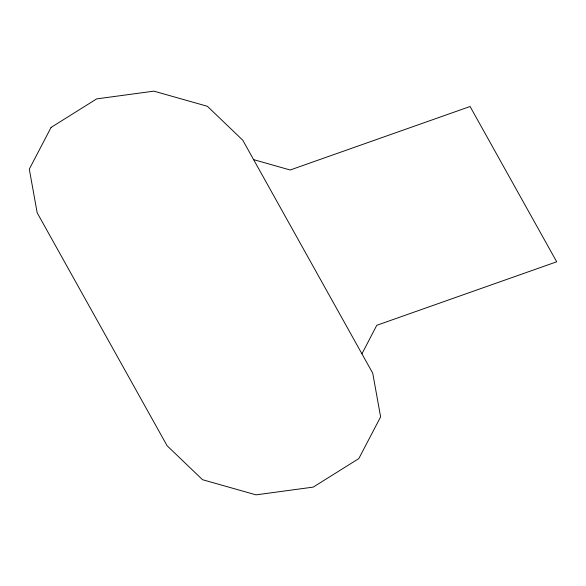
<?xml version="1.0" encoding="UTF-8"?>
<svg xmlns="http://www.w3.org/2000/svg" width="586" height="586" viewBox="0 0 586 586"><rect width="100%" height="100%" fill="white"/><g stroke="black" fill="none" stroke-linecap="round" stroke-linejoin="round"><path stroke-width="0.88" d="M361.928 353.819L376.776 325.296L556.7 261.796L470.082 106.506L290.158 169.999L253.606 159.619M51.077 127.426L29.3 169.127L37.182 212.813L167.105 445.756L202.536 479.714L256.016 494.855L313.224 487.113L358.83 458.574L380.614 416.873L372.733 373.187L242.802 140.244L207.378 106.286L153.891 91.145L96.683 98.888L51.077 127.426"/></g></svg>
